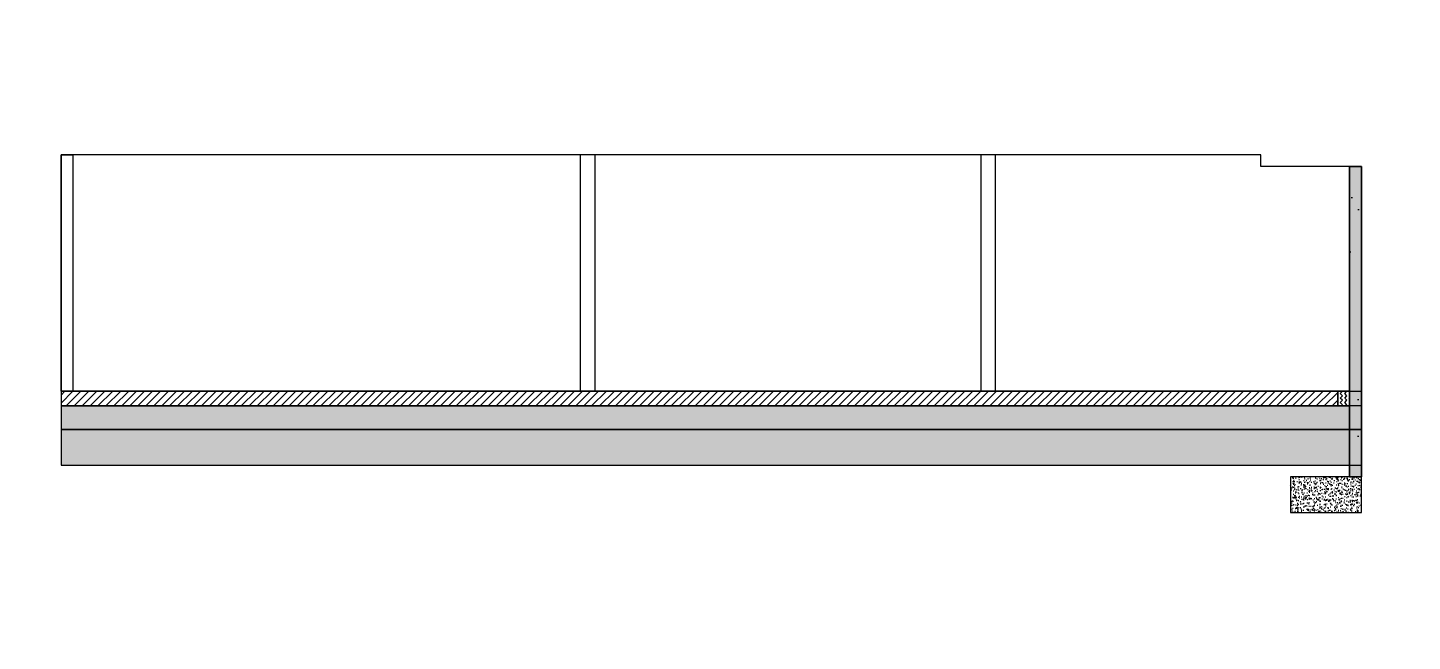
# Paper-space layout 'mur-soutenement' of a CAD drawing. Header units: centimetres. Extents: x -24 to 445, y 42 to 249.
# The model-space entities are those that its viewports show. They can reach past a viewport. Long polylines and large blocks are cut down to what shows.
import ezdxf

# ---------------------------------------------------------------- set-up
doc = ezdxf.new("R2010")
doc.units = ezdxf.units.CM
for name, color, linetype in [('Isolant pourtour radier', 36, 'Continuous'), ('Misapor', 4, 'Continuous'), ('Mur de soutenement', 1, 'Continuous'), ('Radier', 5, 'Continuous'), ('Title Block', 250, 'Continuous')]:
    doc.layers.add(name, color=color, linetype=linetype)
doc.layers.get('Title Block').off()
pattern_1 = [(50, (75386, -14421.8), (1821.85, -159.4), [190.5, -2095.5]), (355, (75386, -14421.8), (-352.4, 1910.6), [152.4, -1676.4]), (100.45, (75537.8, -14435.1), (1469.4, 1751.2), [161.9, -1780.9]), (46.184, (75386, -13913.8), (2710.8, -420.4), [285.75, -3143.25]), (96.636, (75612, -13948.9), (2374, 2474.3), [242.9, -2671.4]), (351.184, (75386, -13913.8), (2374, 2474.3), [228.6, -2514.6]), (21, (75640, -14040.8), (1516.14, -1022.65), [190.5, -2095.5]), (326, (75640, -14040.8), (618, 1841.9), [152.4, -1676.4]), (71.45, (75766.3, -14126), (2134.16, 819.2), [161.9, -1780.9]), (37.5, (75386, -14421.8), (30.89, 845.55), [0, -1656.08, 0, -1701.8, 0, -1682.75]), (7.5, (75386, -14421.8), (668.2, 1001.8), [0, -970.28, 0, -1617.98, 0, -641.35]), (327.5, (74819.55, -14421.8), (1355.91, -57.29), [0, -635, 0, -1981.2, 0, -2628.9]), (317.5, (74565.6, -14421.8), (1481.3, 254.26), [0, -825.5, 0, -1315.72, 0, -1866.9])]
pattern_2 = [(50, (75385.97, -14421.83), (127.5293, -11.1574), [13.335, -146.685]), (355, (75385.97, -14421.83), (-24.6704, 133.7398), [10.668, -117.3484]), (100.4514, (75396.6, -14422.76), (102.859, 122.5824), [11.333, -124.6632]), (46.1842, (75385.97, -14386.27), (189.7553, -29.4296), [20.0025, -220.0275]), (96.6356, (75401.79, -14388.72), (166.183, 173.198), [16.9995, -186.995]), (351.184, (75385.97, -14386.27), (166.183, 173.198), [16.002, -176.022]), (21, (75403.75, -14395.16), (106.13, -71.5856), [13.335, -146.685]), (326, (75403.75, -14395.16), (43.2614, 128.9316), [10.668, -117.348]), (71.4514, (75412.6, -14401.12), (149.3915, 57.346), [11.333, -124.663]), (37.5, (75385.975, -14421.825), (2.16202, 59.18853), [0, -115.9256, 0, -119.126, 0, -117.7925]), (7.5, (75385.975, -14421.825), (46.7738, 70.1264), [0, -67.9196, 0, -113.2586, 0, -44.8945]), (327.5, (75346.326, -14421.825), (94.9134, -4.0101), [0, -44.45, 0, -138.684, 0, -184.023]), (317.5, (75328.546, -14421.825), (103.6904, 17.7985), [0, -57.785, 0, -92.1004, 0, -130.683])]

msp = doc.modelspace()

# ---------------------------------------------------------------- hatches: boundary and pattern name
at = {"layer": 'Isolant pourtour radier'}
h = msp.add_hatch(dxfattribs=at)
h.set_pattern_fill('ZIGZAG', color=256, scale=17, angle=45)
h.set_pattern_definition([(45, (50585.975, -14421.825), (7e-15, 76.33218), [53.975, -53.975]), (135, (50624.14, -14383.66), (-76.33218, 7e-15), [53.975, -53.975])])
h.paths.add_polyline_path([(77386, -13772), (77186, -13772), (77186, -14022), (77386, -14022)])
at = {"layer": 'Misapor'}
h = msp.add_hatch(dxfattribs=at)
h.set_pattern_fill('GRAVEL', color=256, scale=10)
h.set_pattern_definition([(228.01279, (50768.855, -14167.825), (-2032, -2286), [34.1721, -3383.0484]), (184.96974, (50745.995, -14193.225), (3047.999999, 254.0000145), [58.6405, -5805.4049]), (132.51045, (50687.575, -14198.305), (2540.000001, -2793.999999), [41.3482, -4093.4723]), (267.27369, (50588.515, -14261.805), (254.0000005, 5080), [53.4005, -5286.6437]), (292.833654, (50585.975, -14315.145), (-1270, 3048), [52.3634, -5183.9808]), (357.27369, (50606.295, -14363.405), (-5080, 254.0000005), [53.4005, -5286.6437]), (37.69424, (50659.635, -14365.945), (-3302, -2540.0000002), [70.6194, -6991.3115]), (72.25533, (50715.515, -14322.765), (1778.0000005, 5588), [66.672, -6600.5257]), (121.429566, (50735.835, -14259.265), (-2032.0000003, 3302), [53.5813, -5304.5546]), (175.23636, (50707.895, -14213.545), (2794, -254), [61.1713, -2997.3937]), (222.397438, (50646.935, -14208.465), (-3048, -2794), [79.1078, -7831.6773]), (138.81407, (50839.975, -14264.345), (-1778, 1524), [27.0005, -2673.0566]), (171.469234, (50819.655, -14246.565), (3302, -507.9999994), [51.3682, -5085.464]), (225, (50768.85, -14238.95), (-4e-14, -254), [35.921, -323.2893]), (203.19859, (50751.075, -14208.465), (1270, 508), [19.3441, -1915.0622]), (291.8014, (50733.295, -14216.085), (-254, 762), [27.3566, -1340.4753]), (30.96376, (50743.455, -14241.485), (762, 508), [44.432, -1436.6298]), (161.56505, (50781.555, -14218.625), (508, -254), [32.1287, -771.0898]), (16.38954, (50585.975, -14216.085), (2540, 762), [45.0088, -4455.8827]), (70.346176, (50629.155, -14203.385), (-1016, -2794), [37.7599, -3738.2216]), (293.19859, (50781.555, -14167.825), (-508, 1270), [38.688, -1895.7184]), (343.61046, (50796.795, -14203.385), (-2540, 762), [45.0088, -4455.8827]), (339.44395, (50585.975, -14373.565), (-1270, 508), [43.4035, -2126.7734]), (294.77514, (50626.615, -14388.805), (-1270.000002, 2793.999999), [36.3672, -3600.3593]), (66.80141, (50784.095, -14421.825), (508, 1270), [38.688, -1895.7184]), (17.354025, (50799.335, -14386.265), (-3302, -1016), [42.5783, -4215.2376]), (69.44395, (50659.635, -14421.825), (-508, -1270), [21.7018, -2148.4752]), (101.30993, (50768.855, -14421.825), (-254, 1016), [12.9515, -1282.1995]), (165.96376, (50766.315, -14409.125), (762, -254), [52.3634, -994.9055]), (186.009006, (50715.515, -14396.425), (2540, 254), [48.5267, -4804.1365]), (303.69007, (50743.455, -14264.345), (-254, 508), [36.6324, -879.1776]), (353.157227, (50763.775, -14294.825), (4318, -507.9999998), [63.9557, -6331.601]), (60.9454, (50827.275, -14302.445), (-1016, -1778), [26.1508, -2588.9392]), (90, (50839.97, -14279.59), (-254, 254), [15.24, -238.76]), (120.25644, (50710.435, -14388.805), (1016, -1778), [35.2867, -3493.394]), (48.01279, (50692.655, -14358.325), (2032, 2286), [68.3443, -3348.8762]), (0, (50738.37, -14307.53), (254, 254), [66.04, -187.96]), (325.304846, (50804.415, -14307.525), (2540.000001, -1777.999999), [40.161, -3975.9317]), (254.0546, (50837.435, -14330.385), (-254, -1016), [36.983, -1812.165]), (207.645975, (50827.275, -14365.945), (-4826, -2539.9999997), [60.2145, -5961.2464]), (175.42608, (50773.935, -14393.885), (-3302, 254), [63.703, -6306.5846])])
h.paths.add_polyline_path([(77386, -14022), (57366, -14022), (55586, -14022), (55586, -14422), (77386, -14422)])
at = {"layer": 'Mur de soutenement'}
h = msp.add_hatch(dxfattribs=at)
h.set_pattern_fill('AR-CONC', color=256, scale=10)
h.set_pattern_definition(pattern_1)
h.paths.add_polyline_path([(77386, -15222), (77586, -15222), (77586, -9972), (77386, -9972)])
h = msp.add_hatch(dxfattribs=at)
h.set_pattern_fill('AR-CONC', color=256, scale=10)
h.set_pattern_definition(pattern_1)
h.paths.add_polyline_path([(77586, -9972), (77386, -9972), (77386, -15222), (77586, -15222)])
h = msp.add_hatch(dxfattribs=at)
h.set_pattern_fill('AR-CONC', color=256, scale=10)
h.set_pattern_definition(pattern_1)
h.paths.add_polyline_path([(77386, -15222), (77386, -9972), (77586, -9972), (77586, -15222)])
h = msp.add_hatch(dxfattribs=at)
h.set_pattern_fill('AR-CONC', color=256, scale=0.7)
h.set_pattern_definition(pattern_2)
h.paths.add_polyline_path([(77586, -9972), (77386, -9972), (77386, -15222), (77586, -15222)])
h = msp.add_hatch(dxfattribs=at)
h.set_pattern_fill('AR-CONC', color=256, scale=0.7)
h.set_pattern_definition([(50, (50585.97, -14421.83), (127.52927, -11.15736), [13.335, -146.685]), (355, (50585.97, -14421.83), (-24.6704, 133.7398), [10.668, -117.3484]), (100.45144, (50596.6, -14422.76), (102.8589, 122.5824), [11.333, -124.6632]), (46.1842, (50585.97, -14386.27), (189.7553, -29.4296), [20.0025, -220.0275]), (96.63556, (50601.79, -14388.72), (166.1829, 173.1983), [16.9995, -186.9949]), (351.18415, (50585.97, -14386.27), (166.1829, 173.1983), [16.002, -176.0218]), (21, (50603.75, -14395.16), (106.13007, -71.58564), [13.335, -146.685]), (326, (50603.75, -14395.16), (43.2614, 128.9316), [10.668, -117.348]), (71.45144, (50612.6, -14401.12), (149.3915, 57.34594), [11.333, -124.66296]), (37.5, (50585.975, -14421.825), (2.16202, 59.18853), [0, -115.9256, 0, -119.126, 0, -117.7925]), (7.5, (50585.975, -14421.825), (46.77376, 70.1264), [0, -67.9196, 0, -113.2586, 0, -44.8945]), (327.5, (50546.326, -14421.825), (94.91342, -4.01012), [0, -44.45, 0, -138.684, 0, -184.023]), (317.5, (50528.546, -14421.825), (103.69043, 17.79854), [0, -57.785, 0, -92.1004, 0, -130.683])])
h.paths.add_polyline_path([(55586, -15022), (77586, -15022), (77586, -14422), (55586, -14422)])
h = msp.add_hatch(dxfattribs=at)
h.set_pattern_fill('AR-CONC', color=256, scale=0.7)
h.set_pattern_definition(pattern_2)
h.paths.add_polyline_path([(77586, -15222), (76386, -15222), (76386, -15822), (77586, -15822)])
at = {"layer": 'Radier'}
h = msp.add_hatch(dxfattribs=at)
h.set_pattern_fill('ANSI31', color=256, scale=30)
h.set_pattern_definition([(45, (59178.975, -14421.83), (-67.3519, 67.3519), [])])
h.paths.add_polyline_path([(77186, -13772), (55586, -13772), (55586, -14022), (77186, -14022)])

# ---------------------------------------------------------------- linework, layer by layer
at = {"layer": 'Isolant pourtour radier'}
msp.add_lwpolyline([(77386, -13772), (77186, -13772), (77186, -14022), (77386, -14022)], close=True, dxfattribs=at)
at = {"layer": 'Misapor'}
msp.add_lwpolyline([(55586, -14422), (77586, -14422), (77586, -14022), (55586, -14022)], close=True, dxfattribs=at)
at = {"layer": 'Mur de soutenement'}
for points in [[(77586, -9972), (75886, -9972), (75886, -9772), (55586, -9772), (55586, -14422), (77586, -14422)], [(77586, -9972), (75886, -9972), (75886, -9772), (55586, -9772), (55586, -13772), (77586, -13772)], [(77386, -15222), (77386, -9972), (77586, -9972), (77586, -15222)], [(77586, -9972), (77386, -9972), (77386, -15222), (77586, -15222)], [(77586, -9972), (77386, -9972), (77386, -15222), (77586, -15222)], [(55586, -15022), (77586, -15022), (77586, -14422), (55586, -14422)], [(77586, -15222), (76386, -15222), (76386, -15822), (77586, -15822)]]:
    msp.add_lwpolyline(points, close=True, dxfattribs=at)
for points in [[(55786, -9772), (55786, -13772), (55586, -13772), (55586, -9772), (55786, -9772)], [(64370, -9772), (64370, -13772), (64620, -13772), (64620, -9772), (64370, -9772)], [(71146, -9772), (71146, -13772), (71396, -13772), (71396, -9772), (71146, -9772)]]:
    msp.add_lwpolyline(points, dxfattribs=at)
at = {"layer": 'Radier'}
msp.add_lwpolyline([(55586, -14022), (77186, -14022), (77186, -13772), (55586, -13772)], close=True, dxfattribs=at)

psp = doc.layouts.new('mur-soutenement')

# ---------------------------------------------------------------- viewports
at = {"layer": 'Title Block', "view_target_point": (16313.45, 2053.84)}
psp.add_viewport(center=(210.32, 145.43), size=(468.48, 207.6678), view_center_point=(50420.58, -14866.18), view_height=10383.3906, dxfattribs=at)

doc.saveas('drawing.dxf')
